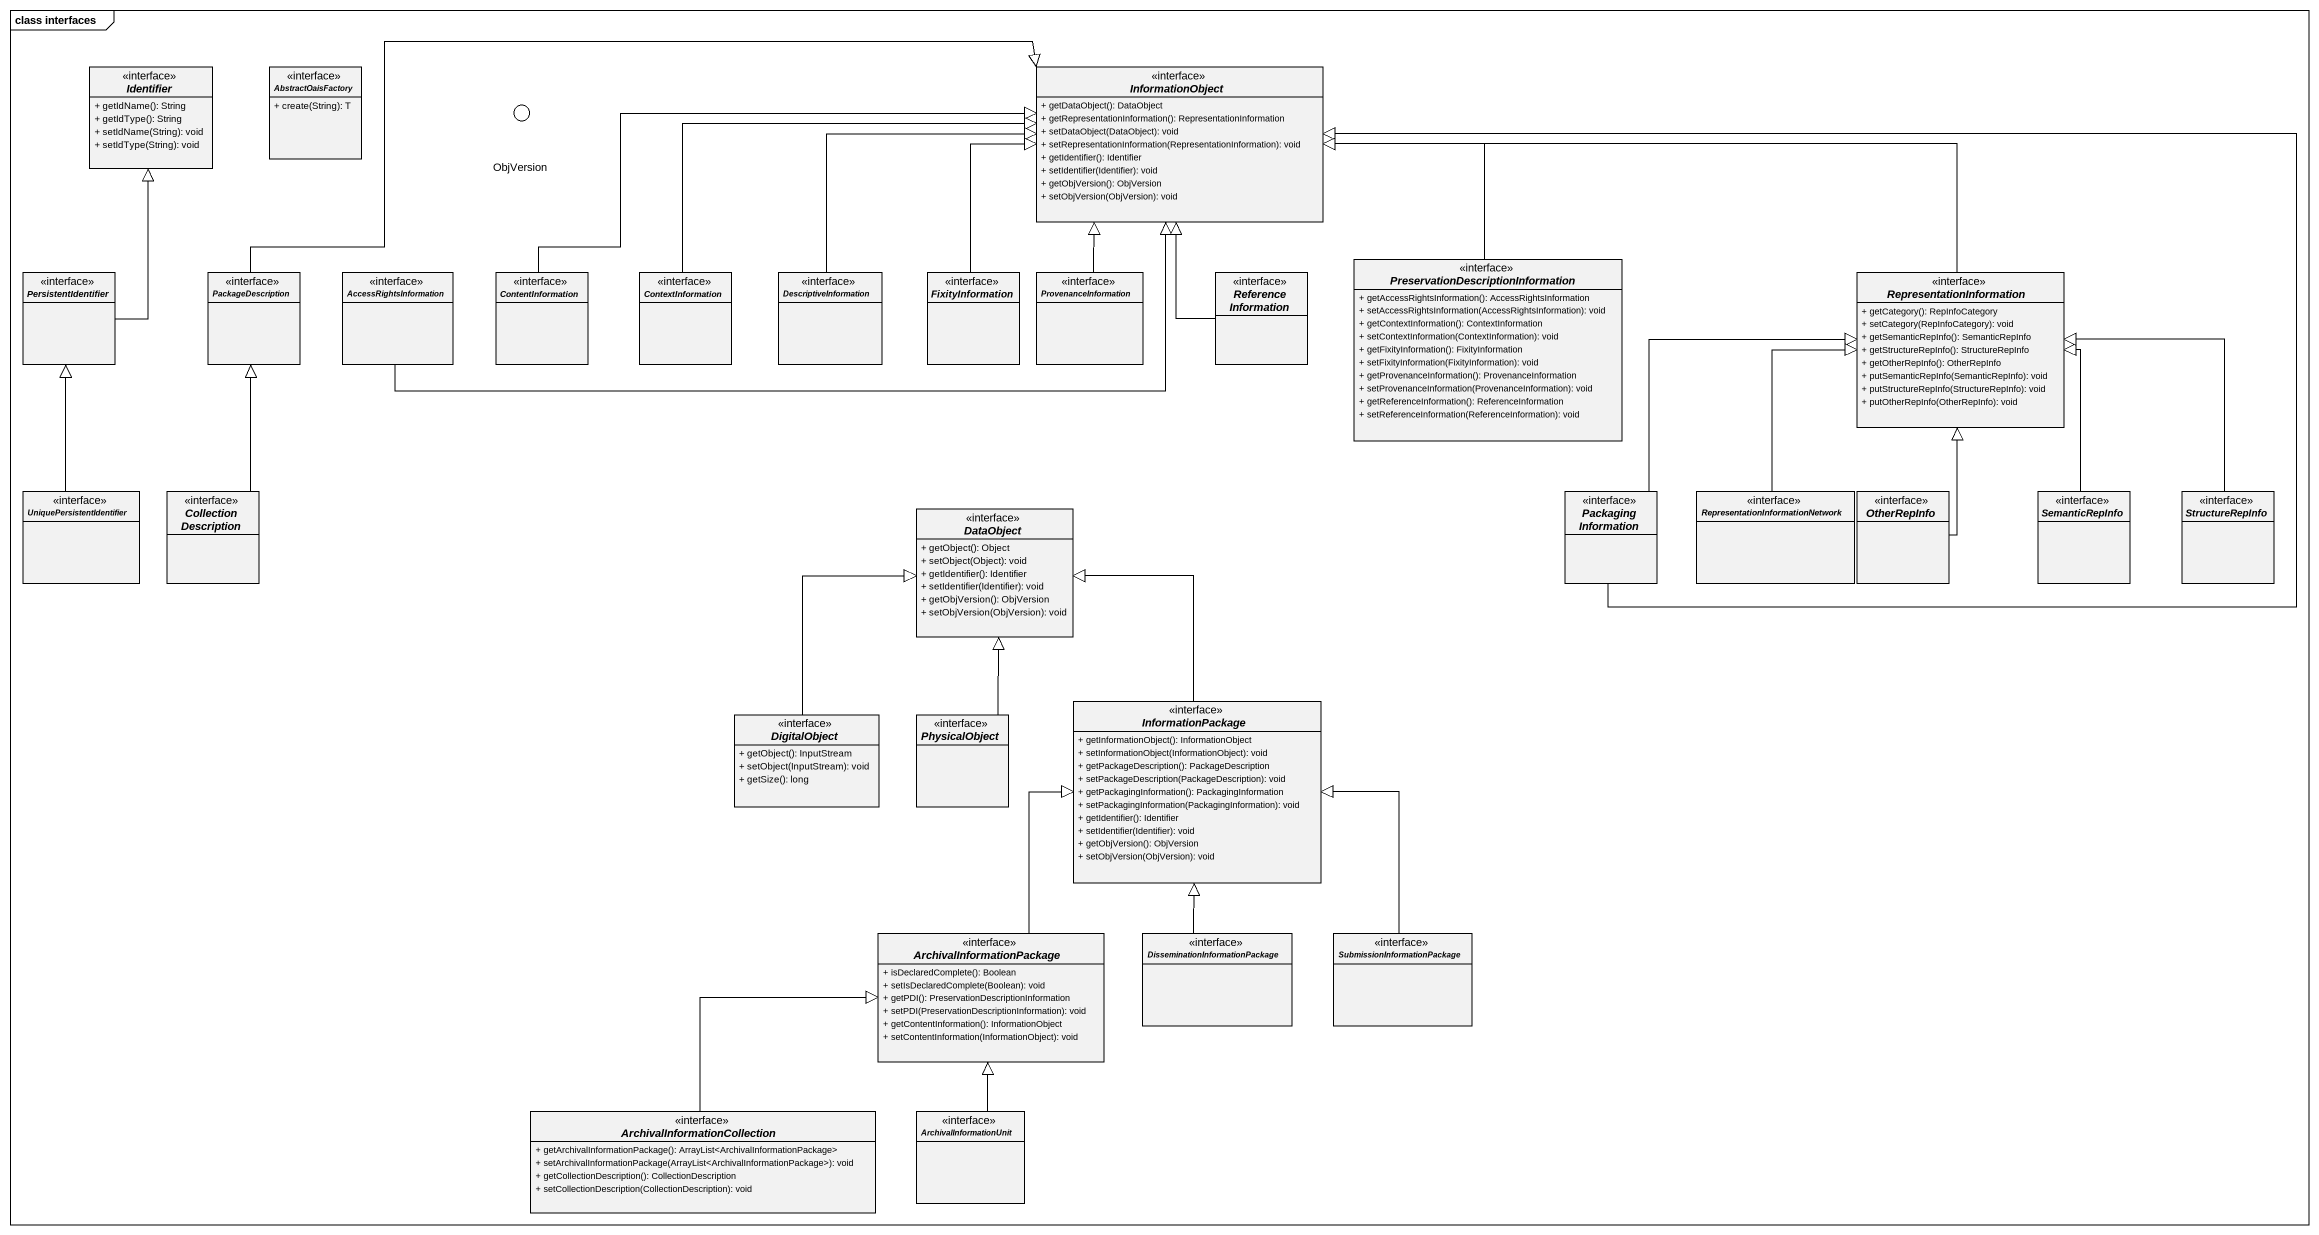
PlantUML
@startuml
mainframe class interfaces
allowmixing
hide circle
hide empty members
skinparam classAttributeIconSize 0
interface Identifier <<interface>> {
  + getIdName(): String
  + getIdType(): String
  + setIdName(String): void
  + setIdType(String): void
}
interface AbstractOaisFactory <<interface>> {
  + create(String): T
}
() ObjVersion <<interface>>
interface InformationObject <<interface>> {
  + getDataObject(): DataObject
  + getRepresentationInformation(): RepresentationInformation
  + setDataObject(DataObject): void
  + setRepresentationInformation(RepresentationInformation): void
  + getIdentifier(): Identifier
  + setIdentifier(Identifier): void
  + getObjVersion(): ObjVersion
  + setObjVersion(ObjVersion): void
}
interface PersistentIdentifier <<interface>>
interface PackageDescription <<interface>>
interface AccessRightsInformation
interface ContentInformation <<interface>>
interface ContextInformation <<interface>>
interface DescriptiveInformation
interface FixityInformation <<interface>>
interface ProvenanceInformation
interface ReferenceInformation <<interface>>
interface "PreservationDescriptionInformation" as PreservationDescriptionInfor {
  + getAccessRightsInformation(): AccessRightsInformation
  + setAccessRightsInformation(AccessRightsInformation): void
  + getContextInformation(): ContextInformation
  + setContextInformation(ContextInformation): void
  + getFixityInformation(): FixityInformation
  + setFixityInformation(FixityInformation): void
  + getProvenanceInformation(): ProvenanceInformation
  + setProvenanceInformation(ProvenanceInformation): void
  + getReferenceInformation(): ReferenceInformation
  + setReferenceInformation(ReferenceInformation): void
}
interface RepresentationInformation {
  + getCategory(): RepInfoCategory
  + setCategory(RepInfoCategory): void
  + getSemanticRepInfo(): SemanticRepInfo
  + getStructureRepInfo(): StructureRepInfo
  + getOtherRepInfo(): OtherRepInfo
  + putSemanticRepInfo(SemanticRepInfo): void
  + putStructureRepInfo(StructureRepInfo): void
  + putOtherRepInfo(OtherRepInfo): void
}
interface UniquePersistentIdentifier
interface CollectionDescription <<interface>>
interface DataObject <<interface>> {
  + getObject(): Object
  + setObject(Object): void
  + getIdentifier(): Identifier
  + setIdentifier(Identifier): void
  + getObjVersion(): ObjVersion
  + setObjVersion(ObjVersion): void
}
interface PackagingInformation <<interface>>
interface "RepresentationInformationNetwork" as RepresentationInformationNet
interface OtherRepInfo <<interface>>
interface SemanticRepInfo <<interface>>
interface StructureRepInfo <<interface>>
interface InformationPackage <<interface>> {
  + getInformationObject(): InformationObject
  + setInformationObject(InformationObject): void
  + getPackageDescription(): PackageDescription
  + setPackageDescription(PackageDescription): void
  + getPackagingInformation(): PackagingInformation
  + setPackagingInformation(PackagingInformation): void
  + getIdentifier(): Identifier
  + setIdentifier(Identifier): void
  + getObjVersion(): ObjVersion
  + setObjVersion(ObjVersion): void
}
interface DigitalObject <<interface>> {
  + getObject(): InputStream
  + setObject(InputStream): void
  + getSize(): long
}
interface PhysicalObject <<interface>>
interface ArchivalInformationPackage {
  + isDeclaredComplete(): Boolean
  + setIsDeclaredComplete(Boolean): void
  + getPDI(): PreservationDescriptionInformation
  + setPDI(PreservationDescriptionInformation): void
  + getContentInformation(): InformationObject
  + setContentInformation(InformationObject): void
}
interface "DisseminationInformationPackage" as DisseminationInformationPack
interface SubmissionInformationPackage
interface "ArchivalInformationCollection" as ArchivalInformationCollectio {
  + getArchivalInformationPackage(): ArrayList<ArchivalInformationPackage>
  + setArchivalInformationPackage(ArrayList<ArchivalInformationPackage>): void
  + getCollectionDescription(): CollectionDescription
  + setCollectionDescription(CollectionDescription): void
}
interface ArchivalInformationUnit
PersistentIdentifier -up-|> Identifier
PackageDescription -right-|> InformationObject
AccessRightsInformation -right-|> InformationObject
ContentInformation -right-|> InformationObject
ContextInformation -right-|> InformationObject
DescriptiveInformation -right-|> InformationObject
FixityInformation -up-|> InformationObject
ProvenanceInformation -up-|> InformationObject
ReferenceInformation -up-|> InformationObject
PreservationDescriptionInfor -up-|> InformationObject
RepresentationInformation -left-|> InformationObject
UniquePersistentIdentifier -up-|> PersistentIdentifier
CollectionDescription -up-|> PackageDescription
PackagingInformation -up-|> InformationObject
PackagingInformation -right-|> RepresentationInformation
RepresentationInformationNet -up-|> RepresentationInformation
OtherRepInfo -up-|> RepresentationInformation
SemanticRepInfo -up-|> RepresentationInformation
StructureRepInfo -up-|> RepresentationInformation
InformationPackage -up-|> DataObject
DigitalObject -up-|> DataObject
PhysicalObject -up-|> DataObject
ArchivalInformationPackage -up-|> InformationPackage
DisseminationInformationPack -up-|> InformationPackage
SubmissionInformationPackage -up-|> InformationPackage
ArchivalInformationCollectio -right-|> ArchivalInformationPackage
ArchivalInformationUnit -up-|> ArchivalInformationPackage
@enduml
